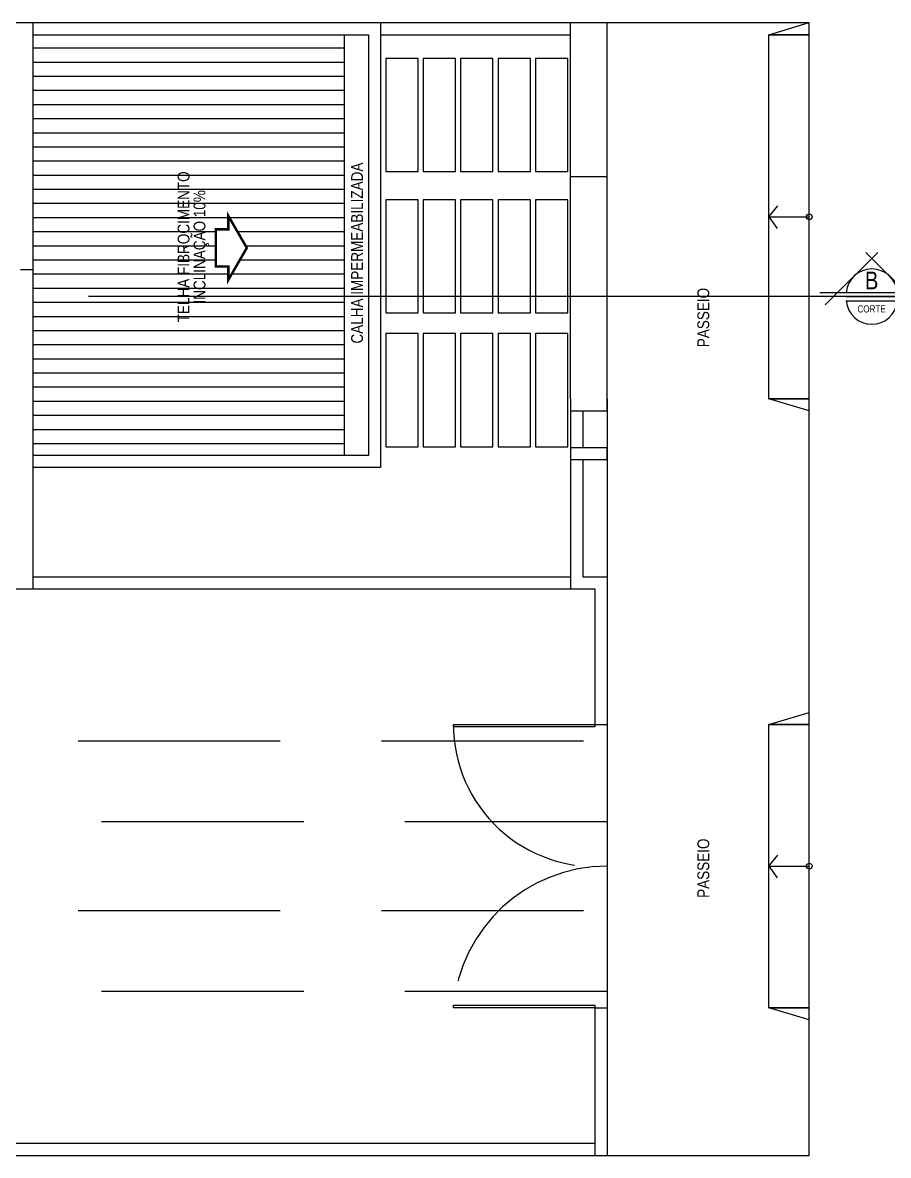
# Model space of a CAD drawing. Header units: millimetres. Extents: x 3955 to 10567, y -112 to 1797.
# Drawn here: x 5278.84 to 5289.54, y 1015.76 to 1029.76 of the extents above; entities that cross this region are included whole.
import ezdxf
from ezdxf.enums import TextEntityAlignment as Align

# ---------------------------------------------------------------- set-up
doc = ezdxf.new("R2010")
doc.units = ezdxf.units.MM
doc.header["$LTSCALE"] = 20
doc.linetypes.add('DIVIDE', pattern=[1.25, 0.5, -0.25, 0, -0.25, 0, -0.25])
doc.linetypes.add('HIDDEN2', pattern=[0.1875, 0.125, -0.0625])
for name, color, linetype, lineweight in [('E-Lay-9', 9, 'Continuous', 9), ('E-Pen-G', 3, 'Continuous', 30), ('E-Txt-W', 7, 'Continuous', 20)]:
    doc.layers.add(name, color=color, linetype=linetype, lineweight=lineweight)
for name, color, linetype in [('E-Pen-B', 5, 'Continuous'), ('E-pen-y', 2, 'Continuous'), ('E-txt-g', 3, 'Continuous'), ('ESQUQDRIA', 2, 'Continuous'), ('LAYER1', 2, 'Continuous'), ('LAYER7', 4, 'Continuous'), ('LINHA PISO', 9, 'Continuous'), ('PAREDE', 5, 'Continuous'), ('pergolado', 8, 'Continuous')]:
    doc.layers.add(name, color=color, linetype=linetype)
doc.styles.add('F2', font='ARIALN.TTF')
doc.styles.add('REG60', font='romans.shx', dxfattribs={"width": 0.8, "height": 0.15})
doc.styles.add('REG80', font='romans.shx', dxfattribs={"width": 0.8, "height": 0.2})

# ---------------------------------------------------------------- blocks, each defined once
blk = doc.blocks.new('TXT-AMB75')
at = {"layer": 'E-txt-g', "style": 'REG80', "width": 0.8, "flags": 8}
blk.add_attdef('TXT', text='', height=0.2, dxfattribs=at).set_placement((0.005, 0.296), align=Align.CENTER)
at = {"layer": 'E-Txt-W', "style": 'REG60', "width": 0.8, "flags": 8}
blk.add_attdef('TXT', text='', height=0.15, dxfattribs=at).set_placement((0.005, 0.027), align=Align.CENTER)
blk = doc.blocks.new('Seta')
at = {"color": 2, "const_width": 2}
blk.add_lwpolyline([(10, 15), (10, 25.98), (25, 0), (10, -25.98), (10, -15), (0, -15), (0, 15)], close=True, dxfattribs=at)
blk = doc.blocks.new('Ind-cor_Hor')
at = {"layer": 'E-Pen-B', "color": 2}
blk.add_line((-0.35, 0), (0.35, 0), dxfattribs=at)
at = {"layer": 'E-Pen-G', "color": 7}
blk.add_line((-0.35, -0.058), (0.35, -0.058), dxfattribs=at)
blk.add_arc((0, -0.029), 0.351, 184.7802, 355.2198, dxfattribs=at)
at = {"layer": 'E-pen-y', "color": 2}
for p, q in [((-0.639, -0.114), (0.082, 0.607)), ((0.639, -0.114), (-0.082, 0.607)), ((-0.714, 0.058), (0.74, 0.058))]:
    blk.add_line(p, q, dxfattribs=at)
blk.add_arc((0, 0.029), 0.351, 4.7802, 175.2198, dxfattribs=at)
at = {"layer": 'E-Txt-W', "color": 2, "style": 'F2'}
blk.add_attdef('CORTE', text='', height=0.23, dxfattribs=at).set_placement((-0.001, 0.1), align=Align.CENTER)
at = {"layer": 'E-Txt-W', "color": 7, "style": 'F2'}
blk.add_attdef('PRANCHA', text='', height=0.075, dxfattribs=at).set_placement((-0.001, -0.179), align=Align.CENTER)

msp = doc.modelspace()

# ---------------------------------------------------------------- hatches: boundary and pattern name
at = {"layer": 'LAYER7', "linetype": 'Continuous'}
h = msp.add_hatch(dxfattribs=at)
h.set_pattern_fill('ANSI31', color=8, scale=0.055, angle=135, style=0)
h.set_pattern_definition([(180, (0, -1.01346), (-3e-17, -0.174625), [])])
h.paths.add_polyline_path([(5278.966, 1029.611), (5278.966, 1026.711), (5278.966, 1024.411), (5282.816, 1024.411), (5282.816, 1029.611)])
h.paths.add_polyline_path([(5281.383, 1027.374), (5281.612, 1026.977), (5281.383, 1026.58), (5281.383, 1026.748), (5281.23, 1026.748), (5281.23, 1027.207), (5281.383, 1027.207)], flags=16)
h.paths.add_polyline_path([(5280.943, 1026.019), (5280.943, 1027.96), (5280.717, 1027.96), (5280.717, 1026.019)], flags=24)
h.paths.add_polyline_path([(5281.196, 1026.234), (5281.196, 1027.745), (5280.866, 1027.745), (5280.866, 1026.234)], flags=24)

# ---------------------------------------------------------------- linework, layer by layer
at = {"color": 2, "linetype": 'DIVIDE'}
msp.add_line((5289.654, 1026.375), (5259.165, 1026.375), dxfattribs=at)
at = {"color": 8}
for p, q in [((5286.066, 1024.961), (5286.066, 1024.511)), ((5286.066, 1024.361), (5286.066, 1022.911)), ((5286.066, 1021.086), (5286.066, 1017.586))]:
    msp.add_line(p, q, dxfattribs=at)
for points in [[(5285.916, 1021.056), (5284.166, 1021.056), (5284.166, 1021.086), (5285.916, 1021.086)], [(5285.916, 1017.586), (5284.166, 1017.586), (5284.166, 1017.616), (5285.916, 1017.616)]]:
    msp.add_lwpolyline(points, close=True, dxfattribs=at)
at = {"color": 8, "linetype": 'HIDDEN2'}
for centre, radius, start, end in [((5285.922, 1021.086), 1.756, 180, 274.7066), ((5286.066, 1017.429), 1.906, 90, 175.2934)]:
    msp.add_arc(centre, radius, start, end, dxfattribs=at)
at = {"layer": 'ESQUQDRIA', "color": 8, "ltscale": 0.5}
for p, q in [((5288.066, 1027.361), (5288.178, 1027.497)), ((5288.066, 1027.361), (5288.566, 1027.361)), ((5288.066, 1027.361), (5288.171, 1027.218)), ((5288.066, 1019.336), (5288.178, 1019.472)), ((5288.066, 1019.336), (5288.566, 1019.336)), ((5288.066, 1019.336), (5288.171, 1019.193))]:
    msp.add_line(p, q, dxfattribs=at)
for centre in [(5288.566, 1027.361), (5288.566, 1019.336)]:
    msp.add_circle(centre, 0.0349, dxfattribs=at)
at = {"layer": 'LAYER1', "color": 8, "linetype": 'Continuous'}
for p, q in [((5286.066, 1029.761), (5288.566, 1029.761)), ((5288.566, 1015.761), (5288.566, 1029.761)), ((5286.066, 1015.761), (5288.566, 1015.761))]:
    msp.add_line(p, q, dxfattribs=at)
for points in [[(5288.566, 1024.961), (5288.066, 1025.111), (5288.566, 1025.111), (5288.066, 1025.111), (5288.066, 1029.611), (5288.566, 1029.611), (5288.066, 1029.611), (5288.566, 1029.761)], [(5288.566, 1017.436), (5288.066, 1017.586), (5288.566, 1017.586), (5288.066, 1017.586), (5288.066, 1021.086), (5288.566, 1021.086), (5288.066, 1021.086), (5288.566, 1021.236)]]:
    msp.add_lwpolyline(points, dxfattribs=at)
at = {"layer": 'PAREDE', "color": 5, "linetype": 'Continuous'}
for p, q in [((5272.566, 1029.761), (5278.966, 1029.761)), ((5278.966, 1029.761), (5278.966, 1026.711)), ((5278.816, 1026.711), (5278.966, 1026.711))]:
    msp.add_line(p, q, dxfattribs=at)
at = {"layer": 'PAREDE', "color": 3, "linetype": 'Continuous'}
for p, q in [((5278.966, 1029.761), (5283.266, 1029.761)), ((5283.266, 1029.761), (5283.266, 1024.261)), ((5278.966, 1029.611), (5283.116, 1029.611)), ((5278.966, 1029.611), (5283.116, 1029.611)), ((5283.116, 1029.611), (5283.116, 1024.411)), ((5283.116, 1024.411), (5278.966, 1024.411)), ((5283.266, 1024.261), (5278.966, 1024.261))]:
    msp.add_line(p, q, dxfattribs=at)
at = {"layer": 'PAREDE', "color": 7, "linetype": 'Continuous'}
for p, q in [((5283.266, 1029.761), (5286.066, 1029.761)), ((5283.266, 1029.761), (5285.916, 1029.761)), ((5285.616, 1025.111), (5285.616, 1029.761)), ((5286.066, 1029.611), (5286.066, 1029.761)), ((5286.066, 1029.611), (5286.066, 1029.761)), ((5282.816, 1029.611), (5282.816, 1024.411)), ((5283.266, 1029.611), (5285.616, 1029.611)), ((5283.266, 1029.611), (5285.616, 1029.611)), ((5285.616, 1029.611), (5285.616, 1029.611)), ((5285.616, 1029.611), (5285.616, 1029.611)), ((5286.066, 1024.961), (5286.066, 1029.611)), ((5285.616, 1027.861), (5286.066, 1027.861)), ((5285.616, 1025.111), (5285.616, 1024.961)), ((5285.616, 1025.111), (5285.616, 1024.961)), ((5285.616, 1025.111), (5285.616, 1022.911)), ((5285.616, 1025.111), (5285.616, 1022.761)), ((5286.066, 1025.111), (5286.066, 1024.961)), ((5286.066, 1025.111), (5286.066, 1024.961)), ((5285.616, 1024.961), (5286.066, 1024.961)), ((5285.766, 1024.961), (5286.066, 1024.961)), ((5285.766, 1024.961), (5286.066, 1024.961)), ((5285.766, 1024.961), (5286.066, 1024.961)), ((5285.766, 1024.961), (5285.766, 1024.511)), ((5285.766, 1024.961), (5285.766, 1024.511)), ((5285.616, 1024.511), (5286.066, 1024.511)), ((5285.616, 1024.511), (5286.066, 1024.511)), ((5285.616, 1024.511), (5286.066, 1024.511)), ((5286.066, 1024.511), (5286.066, 1024.361)), ((5286.066, 1024.511), (5286.066, 1024.361)), ((5286.066, 1024.361), (5286.066, 1024.511)), ((5285.616, 1024.361), (5286.066, 1024.361)), ((5285.616, 1024.361), (5286.066, 1024.361)), ((5285.616, 1024.361), (5286.066, 1024.361)), ((5285.616, 1024.361), (5286.066, 1024.361)), ((5285.766, 1024.361), (5285.766, 1022.911)), ((5285.766, 1024.361), (5285.766, 1022.911)), ((5278.966, 1022.911), (5285.616, 1022.911)), ((5282.416, 1022.911), (5285.616, 1022.911)), ((5285.766, 1022.911), (5286.066, 1022.911)), ((5285.766, 1022.911), (5286.066, 1022.911)), ((5286.066, 1022.911), (5286.066, 1022.761)), ((5278.966, 1022.761), (5285.916, 1022.761)), ((5278.966, 1022.761), (5285.916, 1022.761)), ((5285.916, 1022.761), (5285.916, 1021.086)), ((5286.066, 1022.761), (5286.066, 1021.086)), ((5285.916, 1021.086), (5286.066, 1021.086)), ((5285.916, 1017.586), (5285.916, 1015.761)), ((5285.916, 1017.586), (5286.066, 1017.586)), ((5285.916, 1017.586), (5286.066, 1017.586)), ((5286.066, 1017.586), (5286.066, 1015.761)), ((5261.216, 1015.911), (5285.916, 1015.911)), ((5261.066, 1015.761), (5286.066, 1015.761)), ((5261.066, 1015.761), (5286.066, 1015.761))]:
    msp.add_line(p, q, dxfattribs=at)
at = {"layer": 'PAREDE', "color": 2, "linetype": 'Continuous'}
for p in [(5278.966, 1026.711), (5272.566, 1022.761), (5272.566, 1022.761)]:
    msp.add_line(p, (5278.966, 1022.761), dxfattribs=at)
at = {"layer": 'pergolado', "linetype": 'HIDDEN2'}
for points in [[(5283.729, 1027.92), (5283.729, 1029.317), (5283.329, 1029.317), (5283.329, 1027.92)], [(5284.192, 1027.92), (5284.192, 1029.317), (5283.792, 1029.317), (5283.792, 1027.92)], [(5284.655, 1027.92), (5284.655, 1029.317), (5284.255, 1029.317), (5284.255, 1027.92)], [(5285.118, 1027.92), (5285.118, 1029.317), (5284.718, 1029.317), (5284.718, 1027.92)], [(5285.581, 1027.92), (5285.581, 1029.317), (5285.181, 1029.317), (5285.181, 1027.92)], [(5283.729, 1026.176), (5283.729, 1027.573), (5283.329, 1027.573), (5283.329, 1026.176)], [(5284.192, 1026.176), (5284.192, 1027.573), (5283.792, 1027.573), (5283.792, 1026.176)], [(5284.655, 1026.176), (5284.655, 1027.573), (5284.255, 1027.573), (5284.255, 1026.176)], [(5285.118, 1026.176), (5285.118, 1027.573), (5284.718, 1027.573), (5284.718, 1026.176)], [(5285.581, 1026.176), (5285.581, 1027.573), (5285.181, 1027.573), (5285.181, 1026.176)], [(5283.729, 1024.52), (5283.729, 1025.917), (5283.329, 1025.917), (5283.329, 1024.52)], [(5284.192, 1024.52), (5284.192, 1025.917), (5283.792, 1025.917), (5283.792, 1024.52)], [(5284.655, 1024.52), (5284.655, 1025.917), (5284.255, 1025.917), (5284.255, 1024.52)], [(5285.118, 1024.52), (5285.118, 1025.917), (5284.718, 1025.917), (5284.718, 1024.52)], [(5285.581, 1024.52), (5285.581, 1025.917), (5285.181, 1025.917), (5285.181, 1024.52)]]:
    msp.add_lwpolyline(points, close=True, dxfattribs=at)
for points in [[(5272.769, 1019.885), (5272.026, 1019.885), (5272.026, 1020.886), (5286.066, 1020.886), (5286.066, 1019.885), (5272.026, 1019.885)], [(5272.026, 1018.787), (5286.066, 1018.787), (5286.066, 1017.786), (5272.026, 1017.786), (5272.026, 1018.787), (5272.769, 1018.787)]]:
    msp.add_lwpolyline(points, dxfattribs=at)

# ---------------------------------------------------------------- block references
at = {"color": 6}
ref = msp.add_blockref('TXT-AMB75', (5283.068, 1026.909), dxfattribs=dict(at, xscale=0.7290000000000001, yscale=0.7290000000000001, zscale=0.7290000000000001, rotation=90))
ref.add_attrib('TXT', 'CALHA IMPERMEABILIZADA', dxfattribs={"layer": 'E-Txt-W', "color": 2, "height": 0.1458, "rotation": 90, "style": 'F2'}).set_placement((5283.048, 1026.913), align=Align.CENTER)
ref = msp.add_blockref('TXT-AMB75', (5281.119, 1026.986), dxfattribs=dict(at, xscale=0.7290000000000001, yscale=0.7290000000000001, zscale=0.7290000000000001, rotation=90))
ref.add_attrib('TXT', 'TELHA FIBROCIMENTO', dxfattribs={"layer": 'E-txt-g', "color": 2, "height": 0.1458, "rotation": 90, "style": 'F2'}).set_placement((5280.903, 1026.99), align=Align.CENTER)
ref.add_attrib('TXT', 'INCLINAÇÃO 10%', dxfattribs={"layer": 'E-Txt-W', "color": 2, "height": 0.1458, "rotation": 90, "style": 'F2'}).set_placement((5281.1, 1026.99), align=Align.CENTER)
ref = msp.add_blockref('Ind-cor_Hor', (5289.339, 1026.375), dxfattribs=dict(xscale=0.9008534374780003, yscale=0.9008534374780003, zscale=0.9008534374780003))
ref.add_attrib('CORTE', 'B', dxfattribs={"layer": 'E-Txt-W', "height": 0.219, "style": 'F2'}).set_placement((5289.337, 1026.465), align=Align.CENTER)
ref.add_attrib('PRANCHA', 'CORTE', dxfattribs={"layer": 'E-Txt-W', "height": 0.0875, "style": 'F2'}).set_placement((5289.337, 1026.179), align=Align.CENTER)
at = {"layer": 'E-Lay-9', "color": 6, "xscale": -0.01528799999998609, "yscale": 0.01528799999998609, "zscale": 0.01528799999998609, "rotation": 180}
msp.add_blockref('Seta', (5281.23, 1026.977), dxfattribs=at)
at = {"layer": 'LINHA PISO', "color": 8, "linetype": 'HIDDEN2', "ltscale": 0.5}
ref = msp.add_blockref('TXT-AMB75', (5287.545, 1026.112), dxfattribs=dict(at, xscale=0.7290000000000001, yscale=0.7290000000000001, zscale=0.7290000000000001, rotation=90))
ref.add_attrib('TXT', 'PASSEIO', dxfattribs={"layer": 'E-txt-g', "color": 2, "height": 0.1458, "rotation": 90, "style": 'F2'}).set_placement((5287.329, 1026.116), align=Align.CENTER)
ref = msp.add_blockref('TXT-AMB75', (5287.545, 1019.306), dxfattribs=dict(at, xscale=0.7290000000000001, yscale=0.7290000000000001, zscale=0.7290000000000001, rotation=90))
ref.add_attrib('TXT', 'PASSEIO', dxfattribs={"layer": 'E-txt-g', "color": 2, "height": 0.1458, "rotation": 90, "style": 'F2'}).set_placement((5287.329, 1019.31), align=Align.CENTER)

doc.saveas('drawing.dxf')
